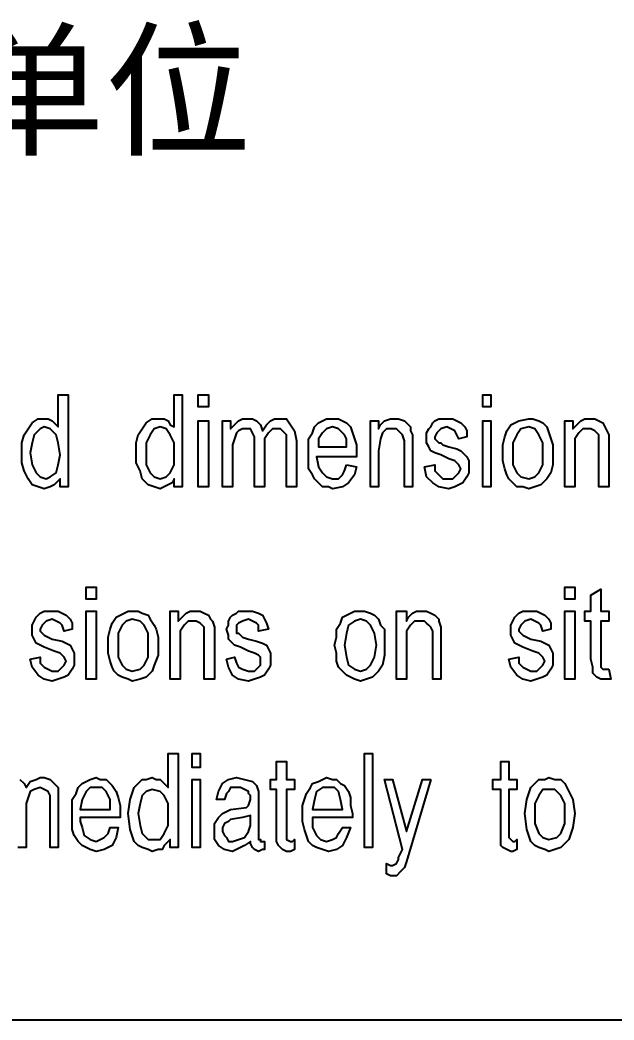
# Model space of a CAD drawing. Extents: x 989821 to 1049221, y -66907 to -24907.
# Drawn here: x 1044671 to 1045800, y -63934 to -62035 of the extents above; entities that cross this region are included whole.
import ezdxf

# ---------------------------------------------------------------- set-up
doc = ezdxf.new("R2010")
doc.units = 0
doc.header["$LTSCALE"] = 1000
doc.header["$MEASUREMENT"] = 0
doc.layers.get('0').update_dxf_attribs({"linetype": 'CONTINUOUS'})
doc.styles.add('WMF-黑体0', font='simhei.ttf')

msp = doc.modelspace()

# ---------------------------------------------------------------- linework, layer by layer
at = {"color": 4}
for points in [[(1044747.4, -62921.4), (1044747.4, -62906.2), (1044739.7, -62913.8), (1044735.9, -62917.6), (1044728.3, -62921.4), (1044716.9, -62925.2), (1044705.5, -62921.4), (1044694.1, -62917.6), (1044686.5, -62906.2), (1044678.9, -62891), (1044675, -62875.7), (1044675, -62856.7), (1044675, -62837.7), (1044678.9, -62822.5), (1044686.5, -62811), (1044694.1, -62799.6), (1044705.5, -62792), (1044716.9, -62792), (1044724.5, -62792), (1044732.1, -62795.8), (1044739.7, -62803.4), (1044743.5, -62807.2), (1044743.5, -62746.4), (1044762.6, -62746.4), (1044762.6, -62921.4), (1044747.4, -62921.4), (1044747.4, -62921.4)], [(1044964.3, -62921.4), (1044964.3, -62906.2), (1044960.5, -62913.8), (1044952.8, -62917.6), (1044945.2, -62921.4), (1044937.6, -62925.2), (1044926.2, -62921.4), (1044914.8, -62917.6), (1044903.4, -62906.2), (1044899.6, -62891), (1044892, -62875.7), (1044892, -62856.7), (1044892, -62837.7), (1044895.8, -62822.5), (1044903.4, -62811), (1044911, -62799.6), (1044922.4, -62792), (1044933.8, -62792), (1044945.2, -62792), (1044952.8, -62795.8), (1044956.7, -62803.4), (1044964.3, -62807.2), (1044964.3, -62746.4), (1044979.5, -62746.4), (1044979.5, -62921.4), (1044964.3, -62921.4), (1044964.3, -62921.4)], [(1045009.9, -62769.2), (1045009.9, -62746.4), (1045029, -62746.4), (1045029, -62769.2), (1045009.9, -62769.2), (1045009.9, -62769.2)], [(1045550.3, -62769.2), (1045550.3, -62746.4), (1045565.5, -62746.4), (1045565.5, -62769.2), (1045550.3, -62769.2), (1045550.3, -62769.2)], [(1045009.9, -62921.4), (1045009.9, -62795.8), (1045029, -62795.8), (1045029, -62921.4), (1045009.9, -62921.4), (1045009.9, -62921.4)], [(1045055.6, -62921.4), (1045055.6, -62795.8), (1045070.8, -62795.8), (1045070.8, -62811), (1045078.4, -62803.4), (1045086, -62795.8), (1045093.6, -62792), (1045105.1, -62792), (1045112.7, -62792), (1045120.3, -62795.8), (1045127.9, -62803.4), (1045131.7, -62814.9), (1045139.3, -62803.4), (1045146.9, -62795.8), (1045154.5, -62792), (1045162.1, -62792), (1045177.4, -62792), (1045185, -62803.4), (1045192.6, -62814.9), (1045196.4, -62833.9), (1045196.4, -62921.4), (1045177.4, -62921.4), (1045177.4, -62841.5), (1045177.4, -62830.1), (1045177.4, -62822.5), (1045173.6, -62818.7), (1045169.8, -62814.9), (1045165.9, -62811), (1045158.3, -62811), (1045150.7, -62811), (1045143.1, -62818.7), (1045135.5, -62830.1), (1045135.5, -62849.1), (1045135.5, -62921.4), (1045116.5, -62921.4), (1045116.5, -62837.7), (1045116.5, -62826.3), (1045112.7, -62818.7), (1045108.9, -62811), (1045101.3, -62811), (1045093.6, -62811), (1045086, -62814.9), (1045082.2, -62818.7), (1045078.4, -62830.1), (1045074.6, -62841.5), (1045074.6, -62856.7), (1045074.6, -62921.4), (1045055.6, -62921.4), (1045055.6, -62921.4)], [(1045291.5, -62879.5), (1045310.6, -62883.4), (1045306.7, -62898.6), (1045295.3, -62913.8), (1045283.9, -62921.4), (1045264.9, -62925.2), (1045257.3, -62921.4), (1045245.9, -62921.4), (1045238.3, -62913.8), (1045230.6, -62906.2), (1045226.8, -62898.6), (1045219.2, -62887.2), (1045219.2, -62871.9), (1045219.2, -62860.5), (1045219.2, -62845.3), (1045219.2, -62830.1), (1045226.8, -62818.7), (1045230.6, -62807.2), (1045238.3, -62799.6), (1045245.9, -62795.8), (1045253.5, -62792), (1045264.9, -62792), (1045276.3, -62792), (1045283.9, -62795.8), (1045291.5, -62799.6), (1045299.1, -62807.2), (1045302.9, -62818.7), (1045306.7, -62830.1), (1045310.6, -62841.5), (1045310.6, -62856.7), (1045310.6, -62860.5), (1045310.6, -62864.3), (1045234.4, -62864.3), (1045238.3, -62883.4), (1045245.9, -62894.8), (1045253.5, -62902.4), (1045264.9, -62906.2), (1045276.3, -62906.2), (1045283.9, -62898.6), (1045287.7, -62891), (1045291.5, -62879.5), (1045291.5, -62879.5)], [(1045337.2, -62921.4), (1045337.2, -62795.8), (1045352.4, -62795.8), (1045352.4, -62811), (1045356.2, -62803.4), (1045363.8, -62795.8), (1045375.2, -62792), (1045382.9, -62792), (1045390.5, -62792), (1045401.9, -62795.8), (1045405.7, -62799.6), (1045413.3, -62807.2), (1045413.3, -62814.9), (1045417.1, -62822.5), (1045417.1, -62830.1), (1045417.1, -62841.5), (1045417.1, -62921.4), (1045401.9, -62921.4), (1045401.9, -62845.3), (1045401.9, -62833.9), (1045398.1, -62822.5), (1045394.3, -62818.7), (1045390.5, -62814.9), (1045386.7, -62811), (1045379.1, -62811), (1045367.6, -62811), (1045360, -62818.7), (1045356.2, -62830.1), (1045352.4, -62852.9), (1045352.4, -62921.4), (1045337.2, -62921.4), (1045337.2, -62921.4)], [(1045439.9, -62883.4), (1045459, -62879.5), (1045459, -62891), (1045466.6, -62898.6), (1045474.2, -62906.2), (1045485.6, -62906.2), (1045493.2, -62906.2), (1045500.8, -62898.6), (1045504.6, -62894.8), (1045508.4, -62887.2), (1045504.6, -62879.5), (1045500.8, -62875.7), (1045497, -62871.9), (1045485.6, -62868.1), (1045470.4, -62860.5), (1045459, -62856.7), (1045451.4, -62852.9), (1045447.6, -62845.3), (1045443.7, -62837.7), (1045443.7, -62826.3), (1045443.7, -62818.7), (1045447.6, -62811), (1045451.4, -62807.2), (1045455.2, -62799.6), (1045459, -62795.8), (1045466.6, -62792), (1045474.2, -62792), (1045481.8, -62792), (1045493.2, -62792), (1045500.8, -62795.8), (1045508.4, -62799.6), (1045516, -62807.2), (1045519.9, -62814.9), (1045519.9, -62826.3), (1045504.6, -62830.1), (1045500.8, -62822.5), (1045497, -62814.9), (1045489.4, -62811), (1045481.8, -62807.2), (1045470.4, -62811), (1045466.6, -62814.9), (1045462.8, -62818.7), (1045459, -62826.3), (1045459, -62830.1), (1045462.8, -62833.9), (1045466.6, -62837.7), (1045470.4, -62837.7), (1045474.2, -62841.5), (1045485.6, -62845.3), (1045500.8, -62849.1), (1045508.4, -62852.9), (1045516, -62860.5), (1045519.9, -62864.3), (1045523.7, -62871.9), (1045523.7, -62883.4), (1045523.7, -62894.8), (1045519.9, -62902.4), (1045512.2, -62913.8), (1045504.6, -62917.6), (1045497, -62921.4), (1045485.6, -62925.2), (1045466.6, -62921.4), (1045455.2, -62913.8), (1045443.7, -62902.4), (1045439.9, -62883.4), (1045439.9, -62883.4)], [(1045550.3, -62921.4), (1045550.3, -62795.8), (1045565.5, -62795.8), (1045565.5, -62921.4), (1045550.3, -62921.4), (1045550.3, -62921.4)], [(1045588.4, -62856.7), (1045588.4, -62841.5), (1045592.2, -62826.3), (1045596, -62814.9), (1045603.6, -62803.4), (1045618.8, -62795.8), (1045637.8, -62792), (1045645.4, -62792), (1045656.8, -62795.8), (1045664.5, -62799.6), (1045672.1, -62807.2), (1045675.9, -62818.7), (1045679.7, -62830.1), (1045683.5, -62841.5), (1045683.5, -62856.7), (1045683.5, -62879.5), (1045679.7, -62894.8), (1045672.1, -62906.2), (1045660.7, -62917.6), (1045649.2, -62921.4), (1045637.8, -62925.2), (1045626.4, -62921.4), (1045615, -62921.4), (1045607.4, -62913.8), (1045599.8, -62906.2), (1045596, -62898.6), (1045592.2, -62887.2), (1045588.4, -62871.9), (1045588.4, -62856.7), (1045588.4, -62856.7)], [(1045706.3, -62921.4), (1045706.3, -62795.8), (1045721.5, -62795.8), (1045721.5, -62811), (1045729.2, -62803.4), (1045736.8, -62795.8), (1045744.4, -62792), (1045755.8, -62792), (1045763.4, -62792), (1045771, -62795.8), (1045778.6, -62799.6), (1045782.4, -62807.2), (1045786.2, -62814.9), (1045790, -62822.5), (1045790, -62830.1), (1045790, -62841.5), (1045790, -62921.4), (1045771, -62921.4), (1045771, -62845.3), (1045771, -62833.9), (1045771, -62822.5), (1045767.2, -62818.7), (1045763.4, -62814.9), (1045755.8, -62811), (1045752, -62811), (1045740.6, -62811), (1045733, -62818.7), (1045725.3, -62830.1), (1045725.3, -62852.9), (1045725.3, -62921.4), (1045706.3, -62921.4), (1045706.3, -62921.4)], [(1044690.3, -62856.7), (1044694.1, -62879.5), (1044701.7, -62894.8), (1044709.3, -62902.4), (1044720.7, -62906.2), (1044728.3, -62902.4), (1044739.7, -62894.8), (1044743.5, -62879.5), (1044747.4, -62860.5), (1044743.5, -62837.7), (1044739.7, -62822.5), (1044728.3, -62811), (1044716.9, -62807.2), (1044709.3, -62811), (1044697.9, -62822.5), (1044694.1, -62837.7), (1044690.3, -62856.7), (1044690.3, -62856.7)], [(1044911, -62856.7), (1044911, -62879.5), (1044918.6, -62894.8), (1044926.2, -62902.4), (1044937.6, -62906.2), (1044949, -62902.4), (1044956.7, -62894.8), (1044964.3, -62879.5), (1044964.3, -62860.5), (1044964.3, -62837.7), (1044956.7, -62822.5), (1044949, -62811), (1044937.6, -62807.2), (1044926.2, -62811), (1044918.6, -62822.5), (1044911, -62837.7), (1044911, -62856.7), (1044911, -62856.7)], [(1045238.3, -62845.3), (1045291.5, -62845.3), (1045291.5, -62830.1), (1045287.7, -62822.5), (1045276.3, -62811), (1045264.9, -62807.2), (1045253.5, -62811), (1045245.9, -62818.7), (1045238.3, -62830.1), (1045238.3, -62845.3), (1045238.3, -62845.3)], [(1045607.4, -62856.7), (1045607.4, -62879.5), (1045615, -62894.8), (1045622.6, -62902.4), (1045637.8, -62906.2), (1045649.2, -62902.4), (1045656.8, -62894.8), (1045664.5, -62879.5), (1045664.5, -62856.7), (1045664.5, -62837.7), (1045656.8, -62822.5), (1045649.2, -62811), (1045637.8, -62807.2), (1045622.6, -62811), (1045615, -62822.5), (1045607.4, -62837.7), (1045607.4, -62856.7), (1045607.4, -62856.7)], [(1044796.8, -63134.5), (1044796.8, -63111.7), (1044815.8, -63111.7), (1044815.8, -63134.5), (1044796.8, -63134.5), (1044796.8, -63134.5)], [(1045706.3, -63134.5), (1045706.3, -63111.7), (1045725.3, -63111.7), (1045725.3, -63134.5), (1045706.3, -63134.5), (1045706.3, -63134.5)], [(1045790, -63267.7), (1045793.8, -63286.7), (1045786.2, -63286.7), (1045782.4, -63286.7), (1045774.8, -63286.7), (1045767.2, -63282.9), (1045763.4, -63279.1), (1045759.6, -63275.3), (1045759.6, -63263.9), (1045755.8, -63248.7), (1045755.8, -63176.4), (1045744.4, -63176.4), (1045744.4, -63157.3), (1045755.8, -63157.3), (1045755.8, -63126.9), (1045774.8, -63115.5), (1045774.8, -63157.3), (1045790, -63157.3), (1045790, -63176.4), (1045774.8, -63176.4), (1045774.8, -63248.7), (1045774.8, -63256.3), (1045774.8, -63260.1), (1045774.8, -63263.9), (1045778.6, -63267.7), (1045782.4, -63267.7), (1045782.4, -63267.7), (1045786.2, -63267.7), (1045790, -63267.7), (1045790, -63267.7)], [(1044690.3, -63248.7), (1044709.3, -63244.9), (1044709.3, -63256.3), (1044716.9, -63263.9), (1044724.5, -63267.7), (1044732.1, -63271.5), (1044743.5, -63271.5), (1044751.2, -63263.9), (1044755, -63260.1), (1044758.8, -63252.5), (1044755, -63244.9), (1044751.2, -63241.1), (1044747.4, -63237.3), (1044735.9, -63233.5), (1044716.9, -63225.8), (1044709.3, -63222), (1044701.7, -63218.2), (1044697.9, -63210.6), (1044694.1, -63203), (1044694.1, -63191.6), (1044694.1, -63184), (1044697.9, -63176.4), (1044701.7, -63168.8), (1044705.5, -63165), (1044709.3, -63161.1), (1044716.9, -63157.3), (1044724.5, -63157.3), (1044732.1, -63157.3), (1044743.5, -63157.3), (1044751.2, -63161.1), (1044758.8, -63165), (1044766.4, -63172.6), (1044770.2, -63180.2), (1044770.2, -63191.6), (1044755, -63195.4), (1044751.2, -63184), (1044747.4, -63180.2), (1044739.7, -63176.4), (1044732.1, -63172.6), (1044720.7, -63176.4), (1044716.9, -63180.2), (1044713.1, -63184), (1044709.3, -63191.6), (1044709.3, -63195.4), (1044713.1, -63199.2), (1044713.1, -63199.2), (1044716.9, -63203), (1044724.5, -63206.8), (1044732.1, -63210.6), (1044751.2, -63214.4), (1044758.8, -63218.2), (1044766.4, -63222), (1044770.2, -63229.6), (1044774, -63237.3), (1044774, -63248.7), (1044774, -63260.1), (1044770.2, -63267.7), (1044762.6, -63279.1), (1044755, -63282.9), (1044743.5, -63286.7), (1044732.1, -63290.5), (1044716.9, -63286.7), (1044705.5, -63279.1), (1044694.1, -63263.9), (1044690.3, -63248.7), (1044690.3, -63248.7)], [(1044796.8, -63286.7), (1044796.8, -63157.3), (1044815.8, -63157.3), (1044815.8, -63286.7), (1044796.8, -63286.7), (1044796.8, -63286.7)], [(1044838.7, -63222), (1044838.7, -63206.8), (1044842.5, -63191.6), (1044846.3, -63180.2), (1044853.9, -63168.8), (1044861.5, -63165), (1044869.1, -63161.1), (1044876.7, -63157.3), (1044884.3, -63157.3), (1044895.8, -63157.3), (1044903.4, -63161.1), (1044914.8, -63165), (1044918.6, -63172.6), (1044926.2, -63184), (1044930, -63191.6), (1044933.8, -63206.8), (1044933.8, -63222), (1044933.8, -63241.1), (1044926.2, -63260.1), (1044922.4, -63271.5), (1044911, -63282.9), (1044899.6, -63286.7), (1044884.3, -63290.5), (1044876.7, -63286.7), (1044865.3, -63282.9), (1044857.7, -63279.1), (1044850.1, -63271.5), (1044846.3, -63263.9), (1044842.5, -63252.5), (1044838.7, -63237.3), (1044838.7, -63222), (1044838.7, -63222)], [(1044956.7, -63286.7), (1044956.7, -63157.3), (1044971.9, -63157.3), (1044971.9, -63176.4), (1044979.5, -63168.8), (1044987.1, -63161.1), (1044994.7, -63157.3), (1045006.1, -63157.3), (1045013.7, -63157.3), (1045021.3, -63161.1), (1045029, -63165), (1045032.8, -63172.6), (1045036.6, -63176.4), (1045040.4, -63187.8), (1045040.4, -63195.4), (1045040.4, -63206.8), (1045040.4, -63286.7), (1045021.3, -63286.7), (1045021.3, -63206.8), (1045021.3, -63195.4), (1045021.3, -63187.8), (1045017.5, -63184), (1045013.7, -63180.2), (1045006.1, -63176.4), (1045002.3, -63176.4), (1044990.9, -63176.4), (1044983.3, -63184), (1044975.7, -63195.4), (1044975.7, -63218.2), (1044975.7, -63286.7), (1044956.7, -63286.7), (1044956.7, -63286.7)], [(1045063.2, -63248.7), (1045078.4, -63244.9), (1045082.2, -63256.3), (1045086, -63263.9), (1045093.6, -63267.7), (1045105.1, -63271.5), (1045116.5, -63271.5), (1045124.1, -63263.9), (1045127.9, -63260.1), (1045127.9, -63252.5), (1045127.9, -63244.9), (1045124.1, -63241.1), (1045116.5, -63237.3), (1045105.1, -63233.5), (1045089.8, -63225.8), (1045078.4, -63222), (1045074.6, -63218.2), (1045067, -63210.6), (1045067, -63203), (1045063.2, -63191.6), (1045067, -63184), (1045067, -63176.4), (1045070.8, -63168.8), (1045074.6, -63165), (1045082.2, -63161.1), (1045086, -63157.3), (1045093.6, -63157.3), (1045101.3, -63157.3), (1045112.7, -63157.3), (1045124.1, -63161.1), (1045131.7, -63165), (1045135.5, -63172.6), (1045139.3, -63180.2), (1045143.1, -63191.6), (1045124.1, -63195.4), (1045124.1, -63184), (1045120.3, -63180.2), (1045112.7, -63176.4), (1045105.1, -63172.6), (1045093.6, -63176.4), (1045086, -63180.2), (1045082.2, -63184), (1045082.2, -63191.6), (1045082.2, -63195.4), (1045082.2, -63199.2), (1045086, -63199.2), (1045089.8, -63203), (1045093.6, -63206.8), (1045105.1, -63210.6), (1045120.3, -63214.4), (1045131.7, -63218.2), (1045139.3, -63222), (1045143.1, -63229.6), (1045146.9, -63237.3), (1045146.9, -63248.7), (1045146.9, -63260.1), (1045143.1, -63267.7), (1045135.5, -63279.1), (1045127.9, -63282.9), (1045116.5, -63286.7), (1045105.1, -63290.5), (1045086, -63286.7), (1045074.6, -63279.1), (1045067, -63263.9), (1045063.2, -63248.7), (1045063.2, -63248.7)], [(1045268.7, -63222), (1045272.5, -63206.8), (1045272.5, -63191.6), (1045280.1, -63180.2), (1045283.9, -63168.8), (1045291.5, -63165), (1045299.1, -63161.1), (1045306.7, -63157.3), (1045318.2, -63157.3), (1045325.8, -63157.3), (1045337.2, -63161.1), (1045344.8, -63165), (1045352.4, -63172.6), (1045356.2, -63184), (1045363.8, -63191.6), (1045363.8, -63206.8), (1045363.8, -63222), (1045363.8, -63241.1), (1045360, -63260.1), (1045352.4, -63271.5), (1045341, -63282.9), (1045329.6, -63286.7), (1045318.2, -63290.5), (1045306.7, -63286.7), (1045299.1, -63282.9), (1045291.5, -63279.1), (1045283.9, -63271.5), (1045276.3, -63263.9), (1045272.5, -63252.5), (1045272.5, -63237.3), (1045268.7, -63222), (1045268.7, -63222)], [(1045386.7, -63286.7), (1045386.7, -63157.3), (1045405.7, -63157.3), (1045405.7, -63176.4), (1045409.5, -63168.8), (1045417.1, -63161.1), (1045424.7, -63157.3), (1045436.1, -63157.3), (1045443.7, -63157.3), (1045451.4, -63161.1), (1045459, -63165), (1045466.6, -63172.6), (1045466.6, -63176.4), (1045470.4, -63187.8), (1045470.4, -63195.4), (1045470.4, -63206.8), (1045470.4, -63286.7), (1045455.2, -63286.7), (1045455.2, -63206.8), (1045455.2, -63195.4), (1045451.4, -63187.8), (1045447.6, -63184), (1045443.7, -63180.2), (1045439.9, -63176.4), (1045432.3, -63176.4), (1045420.9, -63176.4), (1045413.3, -63184), (1045405.7, -63195.4), (1045405.7, -63218.2), (1045405.7, -63286.7), (1045386.7, -63286.7), (1045386.7, -63286.7)], [(1045599.8, -63248.7), (1045618.8, -63244.9), (1045618.8, -63256.3), (1045626.4, -63263.9), (1045634, -63267.7), (1045641.6, -63271.5), (1045653, -63271.5), (1045660.7, -63263.9), (1045664.5, -63260.1), (1045668.3, -63252.5), (1045664.5, -63244.9), (1045660.7, -63241.1), (1045656.8, -63237.3), (1045645.4, -63233.5), (1045626.4, -63225.8), (1045618.8, -63222), (1045611.2, -63218.2), (1045607.4, -63210.6), (1045603.6, -63203), (1045603.6, -63191.6), (1045603.6, -63184), (1045607.4, -63176.4), (1045611.2, -63168.8), (1045615, -63165), (1045618.8, -63161.1), (1045626.4, -63157.3), (1045634, -63157.3), (1045641.6, -63157.3), (1045653, -63157.3), (1045660.7, -63161.1), (1045668.3, -63165), (1045675.9, -63172.6), (1045679.7, -63180.2), (1045679.7, -63191.6), (1045664.5, -63195.4), (1045660.7, -63184), (1045656.8, -63180.2), (1045649.2, -63176.4), (1045641.6, -63172.6), (1045630.2, -63176.4), (1045626.4, -63180.2), (1045622.6, -63184), (1045618.8, -63191.6), (1045618.8, -63195.4), (1045622.6, -63199.2), (1045622.6, -63199.2), (1045626.4, -63203), (1045634, -63206.8), (1045641.6, -63210.6), (1045660.7, -63214.4), (1045668.3, -63218.2), (1045675.9, -63222), (1045679.7, -63229.6), (1045683.5, -63237.3), (1045683.5, -63248.7), (1045683.5, -63260.1), (1045679.7, -63267.7), (1045672.1, -63279.1), (1045664.5, -63282.9), (1045653, -63286.7), (1045641.6, -63290.5), (1045626.4, -63286.7), (1045615, -63279.1), (1045603.6, -63263.9), (1045599.8, -63248.7), (1045599.8, -63248.7)], [(1045706.3, -63286.7), (1045706.3, -63157.3), (1045725.3, -63157.3), (1045725.3, -63286.7), (1045706.3, -63286.7), (1045706.3, -63286.7)], [(1044857.7, -63222), (1044857.7, -63244.9), (1044865.3, -63260.1), (1044872.9, -63267.7), (1044884.3, -63271.5), (1044899.6, -63267.7), (1044907.2, -63260.1), (1044914.8, -63244.9), (1044914.8, -63222), (1044914.8, -63199.2), (1044907.2, -63184), (1044899.6, -63176.4), (1044884.3, -63172.6), (1044872.9, -63176.4), (1044865.3, -63184), (1044857.7, -63199.2), (1044857.7, -63222), (1044857.7, -63222)], [(1045287.7, -63222), (1045291.5, -63244.9), (1045295.3, -63260.1), (1045306.7, -63267.7), (1045318.2, -63271.5), (1045329.6, -63267.7), (1045337.2, -63260.1), (1045344.8, -63244.9), (1045348.6, -63222), (1045344.8, -63199.2), (1045337.2, -63184), (1045329.6, -63176.4), (1045318.2, -63172.6), (1045306.7, -63176.4), (1045295.3, -63184), (1045291.5, -63199.2), (1045287.7, -63222), (1045287.7, -63222)], [(1044971.9, -63606.4), (1044956.7, -63606.4), (1044956.7, -63591.2), (1044945.2, -63602.6), (1044941.4, -63610.2), (1044933.8, -63610.2), (1044922.4, -63614), (1044914.8, -63610.2), (1044903.4, -63606.4), (1044895.8, -63602.6), (1044888.2, -63595), (1044880.5, -63572.1), (1044876.7, -63541.7), (1044880.5, -63515.1), (1044888.2, -63492.2), (1044895.8, -63484.6), (1044903.4, -63477), (1044911, -63477), (1044922.4, -63473.2), (1044930, -63477), (1044937.6, -63477), (1044945.2, -63484.6), (1044952.8, -63492.2), (1044952.8, -63427.5), (1044971.9, -63427.5), (1044971.9, -63606.4), (1044971.9, -63606.4)], [(1045013.7, -63454.2), (1044998.5, -63454.2), (1044998.5, -63427.5), (1045013.7, -63427.5), (1045013.7, -63454.2), (1045013.7, -63454.2)], [(1045341, -63606.4), (1045325.8, -63606.4), (1045325.8, -63427.5), (1045341, -63427.5), (1045341, -63606.4), (1045341, -63606.4)], [(1045192.6, -63610.2), (1045185, -63614), (1045177.4, -63614), (1045169.8, -63610.2), (1045165.9, -63606.4), (1045162.1, -63602.6), (1045158.3, -63595), (1045158.3, -63496), (1045146.9, -63496), (1045146.9, -63477), (1045158.3, -63477), (1045158.3, -63442.7), (1045177.4, -63442.7), (1045177.4, -63477), (1045192.6, -63477), (1045192.6, -63496), (1045177.4, -63496), (1045177.4, -63587.4), (1045177.4, -63591.2), (1045185, -63595), (1045188.8, -63595), (1045192.6, -63591.2), (1045192.6, -63610.2), (1045192.6, -63610.2)], [(1045615, -63610.2), (1045607.4, -63614), (1045603.6, -63614), (1045596, -63610.2), (1045588.4, -63606.4), (1045584.5, -63602.6), (1045584.5, -63595), (1045584.5, -63496), (1045569.3, -63496), (1045569.3, -63477), (1045584.5, -63477), (1045584.5, -63442.7), (1045599.8, -63442.7), (1045599.8, -63477), (1045615, -63477), (1045615, -63496), (1045599.8, -63496), (1045599.8, -63587.4), (1045603.6, -63591.2), (1045607.4, -63595), (1045611.2, -63595), (1045615, -63591.2), (1045615, -63610.2), (1045615, -63610.2)], [(1044671.2, -63477), (1044678.9, -63484.6), (1044682.7, -63492.2), (1044690.3, -63480.8), (1044701.7, -63477), (1044709.3, -63473.2), (1044716.9, -63473.2), (1044728.3, -63477), (1044735.9, -63484.6), (1044743.5, -63492.2), (1044743.5, -63503.6), (1044743.5, -63606.4), (1044743.5, -63606.4)], [(1044861.5, -63541.7), (1044861.5, -63545.5), (1044861.5, -63549.3), (1044785.4, -63549.3), (1044785.4, -63553.1), (1044785.4, -63556.9), (1044789.2, -63568.3), (1044793, -63583.5), (1044804.4, -63591.2), (1044815.8, -63595), (1044823.5, -63591.2), (1044831.1, -63587.4), (1044838.7, -63579.7), (1044842.5, -63568.3), (1044857.7, -63568.3), (1044853.9, -63587.4), (1044846.3, -63602.6), (1044831.1, -63610.2), (1044815.8, -63614), (1044804.4, -63610.2), (1044796.8, -63606.4), (1044789.2, -63602.6), (1044781.6, -63595), (1044774, -63583.5), (1044770.2, -63572.1), (1044770.2, -63556.9), (1044770.2, -63541.7), (1044770.2, -63526.5), (1044770.2, -63515.1), (1044777.8, -63503.6), (1044781.6, -63492.2), (1044789.2, -63484.6), (1044796.8, -63480.8), (1044804.4, -63477), (1044815.8, -63473.2), (1044823.5, -63477), (1044834.9, -63477), (1044842.5, -63484.6), (1044846.3, -63488.4), (1044853.9, -63499.8), (1044857.7, -63511.2), (1044861.5, -63526.5), (1044861.5, -63541.7), (1044861.5, -63541.7)], [(1045013.7, -63606.4), (1044998.5, -63606.4), (1044998.5, -63477), (1045013.7, -63477), (1045013.7, -63606.4), (1045013.7, -63606.4)], [(1045135.5, -63610.2), (1045131.7, -63610.2), (1045124.1, -63614), (1045116.5, -63610.2), (1045112.7, -63606.4), (1045108.9, -63598.8), (1045108.9, -63595), (1045097.5, -63602.6), (1045089.8, -63606.4), (1045082.2, -63610.2), (1045074.6, -63614), (1045059.4, -63610.2), (1045048, -63602.6), (1045040.4, -63591.2), (1045040.4, -63575.9), (1045040.4, -63560.7), (1045048, -63549.3), (1045055.6, -63541.7), (1045070.8, -63534.1), (1045101.3, -63530.3), (1045105.1, -63526.5), (1045108.9, -63515.1), (1045108.9, -63507.4), (1045105.1, -63503.6), (1045105.1, -63499.8), (1045097.5, -63496), (1045089.8, -63492.2), (1045082.2, -63492.2), (1045070.8, -63492.2), (1045067, -63499.8), (1045063.2, -63503.6), (1045059.4, -63515.1), (1045044.2, -63515.1), (1045048, -63499.8), (1045055.6, -63484.6), (1045067, -63477), (1045082.2, -63473.2), (1045097.5, -63477), (1045112.7, -63480.8), (1045120.3, -63488.4), (1045124.1, -63499.8), (1045124.1, -63587.4), (1045124.1, -63591.2), (1045127.9, -63591.2), (1045127.9, -63595), (1045131.7, -63595), (1045131.7, -63595), (1045135.5, -63595), (1045135.5, -63610.2), (1045135.5, -63610.2)], [(1045302.9, -63541.7), (1045302.9, -63545.5), (1045302.9, -63549.3), (1045226.8, -63549.3), (1045226.8, -63553.1), (1045226.8, -63556.9), (1045226.8, -63568.3), (1045234.4, -63583.5), (1045242.1, -63591.2), (1045253.5, -63595), (1045264.9, -63591.2), (1045272.5, -63587.4), (1045276.3, -63579.7), (1045283.9, -63568.3), (1045299.1, -63568.3), (1045291.5, -63587.4), (1045283.9, -63602.6), (1045272.5, -63610.2), (1045257.3, -63614), (1045245.9, -63610.2), (1045234.4, -63606.4), (1045226.8, -63602.6), (1045219.2, -63595), (1045215.4, -63583.5), (1045211.6, -63572.1), (1045207.8, -63556.9), (1045207.8, -63541.7), (1045207.8, -63526.5), (1045211.6, -63515.1), (1045215.4, -63503.6), (1045223, -63492.2), (1045226.8, -63484.6), (1045238.3, -63480.8), (1045245.9, -63477), (1045253.5, -63473.2), (1045264.9, -63477), (1045272.5, -63477), (1045280.1, -63484.6), (1045287.7, -63488.4), (1045295.3, -63499.8), (1045299.1, -63511.2), (1045299.1, -63526.5), (1045302.9, -63541.7), (1045302.9, -63541.7)], [(1045451.4, -63477), (1045405.7, -63633), (1045401.9, -63644.4), (1045394.3, -63652), (1045386.7, -63659.7), (1045379.1, -63659.7), (1045375.2, -63659.7), (1045367.6, -63655.9), (1045367.6, -63636.8), (1045375.2, -63640.6), (1045379.1, -63640.6), (1045386.7, -63636.8), (1045390.5, -63629.2), (1045390.5, -63625.4), (1045398.1, -63610.2), (1045363.8, -63477), (1045379.1, -63477), (1045405.7, -63575.9), (1045436.1, -63477), (1045451.4, -63477), (1045451.4, -63477)], [(1045725.3, -63541.7), (1045721.5, -63568.3), (1045713.9, -63591.2), (1045706.3, -63598.8), (1045698.7, -63606.4), (1045687.3, -63610.2), (1045675.9, -63614), (1045668.3, -63610.2), (1045656.8, -63606.4), (1045649.2, -63602.6), (1045641.6, -63595), (1045634, -63572.1), (1045630.2, -63541.7), (1045634, -63515.1), (1045641.6, -63492.2), (1045649.2, -63484.6), (1045656.8, -63477), (1045668.3, -63477), (1045675.9, -63473.2), (1045687.3, -63477), (1045698.7, -63477), (1045706.3, -63484.6), (1045710.1, -63492.2), (1045721.5, -63515.1), (1045725.3, -63541.7), (1045725.3, -63541.7)], [(1044743.5, -63606.4), (1044728.3, -63606.4), (1044728.3, -63515.1), (1044728.3, -63507.4), (1044724.5, -63499.8), (1044716.9, -63496), (1044709.3, -63492.2), (1044697.9, -63496), (1044690.3, -63499.8), (1044686.5, -63511.2), (1044682.7, -63522.7), (1044682.7, -63606.4), (1044667.4, -63606.4)], [(1044842.5, -63534.1), (1044842.5, -63515.1), (1044834.9, -63499.8), (1044827.3, -63492.2), (1044815.8, -63492.2), (1044804.4, -63492.2), (1044796.8, -63499.8), (1044789.2, -63515.1), (1044785.4, -63534.1), (1044842.5, -63534.1), (1044842.5, -63534.1)], [(1044952.8, -63545.5), (1044952.8, -63522.7), (1044945.2, -63507.4), (1044937.6, -63499.8), (1044922.4, -63496), (1044911, -63499.8), (1044903.4, -63507.4), (1044899.6, -63522.7), (1044895.8, -63541.7), (1044899.6, -63564.5), (1044903.4, -63579.7), (1044914.8, -63591.2), (1044926.2, -63591.2), (1044937.6, -63591.2), (1044945.2, -63579.7), (1044952.8, -63564.5), (1044952.8, -63545.5), (1044952.8, -63545.5)], [(1045283.9, -63534.1), (1045280.1, -63515.1), (1045276.3, -63499.8), (1045268.7, -63492.2), (1045257.3, -63492.2), (1045245.9, -63492.2), (1045234.4, -63499.8), (1045230.6, -63515.1), (1045226.8, -63534.1), (1045283.9, -63534.1), (1045283.9, -63534.1)], [(1045706.3, -63541.7), (1045706.3, -63522.7), (1045698.7, -63507.4), (1045687.3, -63496), (1045675.9, -63496), (1045664.5, -63496), (1045656.8, -63507.4), (1045649.2, -63522.7), (1045649.2, -63541.7), (1045649.2, -63560.7), (1045656.8, -63579.7), (1045664.5, -63587.4), (1045675.9, -63591.2), (1045691.1, -63587.4), (1045698.7, -63579.7), (1045706.3, -63560.7), (1045706.3, -63541.7), (1045706.3, -63541.7)], [(1045108.9, -63564.5), (1045108.9, -63545.5), (1045093.6, -63549.3), (1045070.8, -63553.1), (1045067, -63556.9), (1045059.4, -63560.7), (1045055.6, -63568.3), (1045055.6, -63575.9), (1045059.4, -63583.5), (1045063.2, -63587.4), (1045067, -63595), (1045074.6, -63595), (1045086, -63591.2), (1045097.5, -63587.4), (1045105.1, -63575.9), (1045108.9, -63564.5), (1045108.9, -63564.5)], [(1041330.1, -63933.6), (1048027.6, -63933.6)]]:
    msp.add_lwpolyline(points, dxfattribs=at)

# ---------------------------------------------------------------- texts
at = {"color": 4, "style": 'WMF-黑体0'}
msp.add_text('如有不符须立即通知设计单位', height=203.971, dxfattribs=at).set_placement((1041493.7, -62270.7))

doc.saveas('drawing.dxf')
